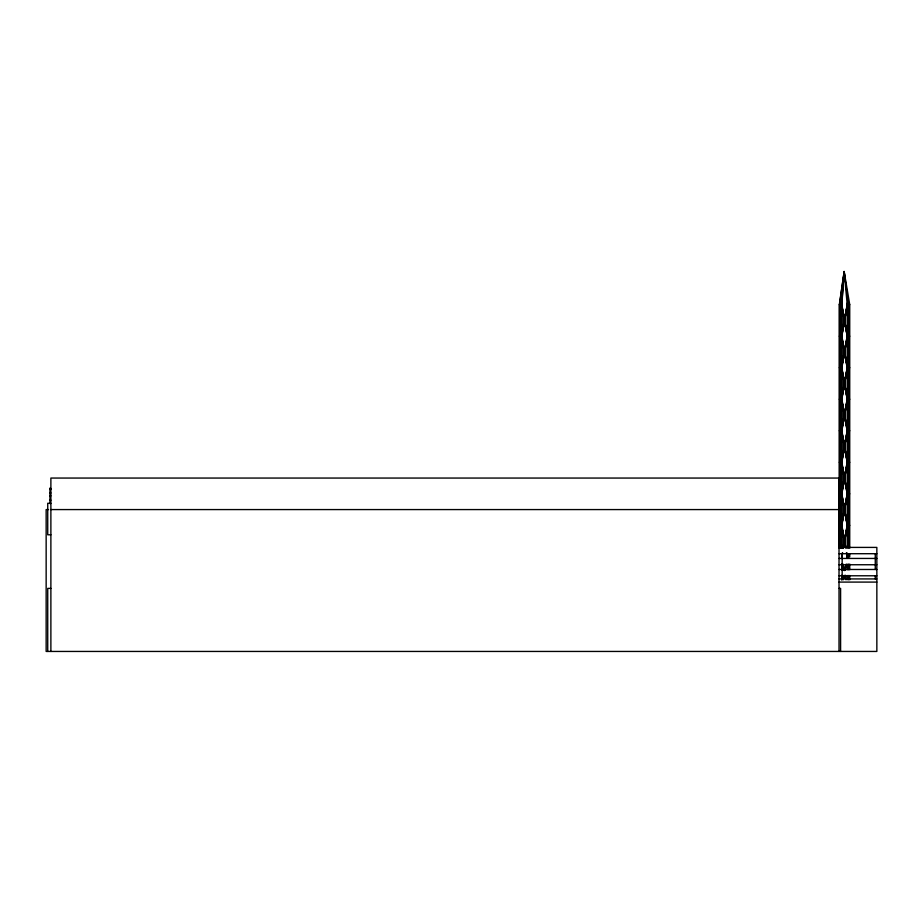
<?xml version="1.0" encoding="UTF-8"?>
<svg xmlns="http://www.w3.org/2000/svg" width="923" height="923" viewBox="0 0 923 923"><rect width="100%" height="100%" fill="white"/><g stroke="black" fill="none" stroke-linecap="round" stroke-linejoin="round"><path stroke-width="1.38" d="M848.479 548.262L848.479 304.659L844.176 271.558L841.684 304.659L847.21 334.611L841.857 304.659L844.176 271.558L849.737 304.659L849.737 548.262M841.857 334.611L847.21 304.659L844.176 271.558L840.599 304.659L840.599 548.262M844.176 274.708L844.176 271.558L839.503 304.659L839.503 548.262M839.33 548.262L839.33 304.659L844.176 271.558M846.956 307.659L841.857 336.191L847.21 366.131L841.684 336.191L847.21 306.24M841.857 366.131L847.21 336.191L841.857 306.24M846.956 339.179L841.857 367.712L847.21 397.663L841.684 367.712L847.21 337.76M841.857 397.663L847.21 367.712L841.857 337.76M841.857 429.183L847.21 399.232L841.857 369.292M841.857 460.715L847.21 430.764L841.857 400.813M841.857 492.236L847.21 462.285L841.857 432.333M841.857 523.768L847.21 493.817L841.857 463.865M843.126 548.193L847.21 525.337L841.857 495.386M841.857 556.869L842.584 552.785M843.564 547.339L846.956 528.337M843.126 579.725L843.887 575.467L842.987 579.598M844.776 570.483L845.756 565.038L844.695 570.437M843.564 578.859L844.049 576.137M845.18 569.791L846.195 564.115M847.21 429.183L841.684 399.232L847.21 369.292L841.857 399.232L846.956 427.764M847.21 460.715L841.684 430.764L847.21 400.813L841.857 430.764L846.956 459.296M841.684 462.285L847.21 432.333L841.857 462.285L847.21 492.236L841.684 462.285L839.33 462.285M841.684 493.817L847.21 463.865L841.857 493.817L847.21 523.768L841.684 493.817L839.33 493.817M845.791 547.547L841.684 525.337L847.21 495.386L841.857 525.337L845.941 548.193M841.684 556.869L842.445 552.785M843.449 547.339L847.21 526.918M843.449 578.859L843.945 576.137M845.076 570.045L846.022 564.888M841.684 334.426L847.21 304.659L849.737 304.659M841.684 365.946L847.21 336.191L841.684 306.24M841.684 397.467L847.21 367.712L841.684 337.76M841.684 428.999L847.21 399.232L841.684 369.292M841.684 460.519L847.21 430.764L841.684 400.813M841.684 492.051L847.21 462.285L841.684 432.333M841.684 523.572L847.21 493.817L841.684 463.865M842.987 548.077L847.21 525.337L841.684 495.386M839.33 304.659L841.857 304.659M839.33 336.191L841.684 336.191M847.21 336.191L849.737 336.191M839.33 367.712L841.684 367.712M847.21 367.712L849.737 367.712M839.33 399.232L841.684 399.232M847.21 399.232L849.737 399.232M839.33 430.764L841.684 430.764M847.21 430.764L849.737 430.764M847.21 462.285L849.737 462.285M49.934 488.429L50.88 488.429M49.934 489.386L50.88 489.386M49.934 492.963L50.88 492.963M847.21 493.817L849.737 493.817M49.934 495.847L50.88 495.847M49.934 500.162L50.88 500.162M49.934 503.347L50.88 503.347L47.731 503.266L47.731 534.798L50.88 534.798M48.515 509.577L46.15 509.577L46.15 651.442L876.85 651.442L876.85 547.408L839.019 547.408M50.88 509.577L839.019 509.577M839.33 525.337L841.684 525.337M847.21 525.337L849.737 525.337M839.019 553.708L876.85 553.708M847.21 556.869L846.483 552.785L847.21 556.869L849.737 556.869L849.737 553.996M839.019 558.438L876.85 558.438M839.019 564.749L876.85 564.749M839.019 569.479L876.85 569.479M839.019 575.779L876.85 575.779M839.019 578.929L876.85 578.929M839.019 582.09L876.85 582.09M50.88 588.389L47.731 588.389L47.731 651.442M839.019 588.389L840.599 588.389L840.599 651.442M846.737 552.704L847.21 558.438M841.684 526.918L845.456 547.339M844.187 570.437L843.195 565.003L844.291 570.483M845.076 575.202L845.791 579.079M842.734 564.091L843.772 569.745L842.872 564.115M845.456 578.859L844.949 576.137L845.514 578.859M841.857 526.918L845.514 547.339M845.18 575.467L845.941 579.725M875.269 553.708L875.269 569.479M875.269 575.779L875.269 578.929M849.737 564.034L849.737 569.756M849.737 575.49L849.737 579.794M848.479 553.996L848.479 556.869M848.479 564.034L848.479 569.756M848.479 575.49L848.479 579.794M847.21 303.079L847.21 548.193M847.21 564.115L847.21 569.791M847.21 575.467L847.21 579.725M842.168 553.708L842.168 578.929M841.857 303.079L841.857 548.262M841.857 553.996L841.857 558.438M841.857 564.034L841.857 569.791M841.857 575.467L841.857 579.794M841.684 304.659L841.684 548.262M841.684 553.996L841.684 558.438M841.684 564.034L841.684 569.756M841.684 575.352L841.684 579.794M839.019 651.442L839.019 478.056L50.88 478.056L50.88 651.442M49.934 488.14L49.934 503.6"/></g></svg>
